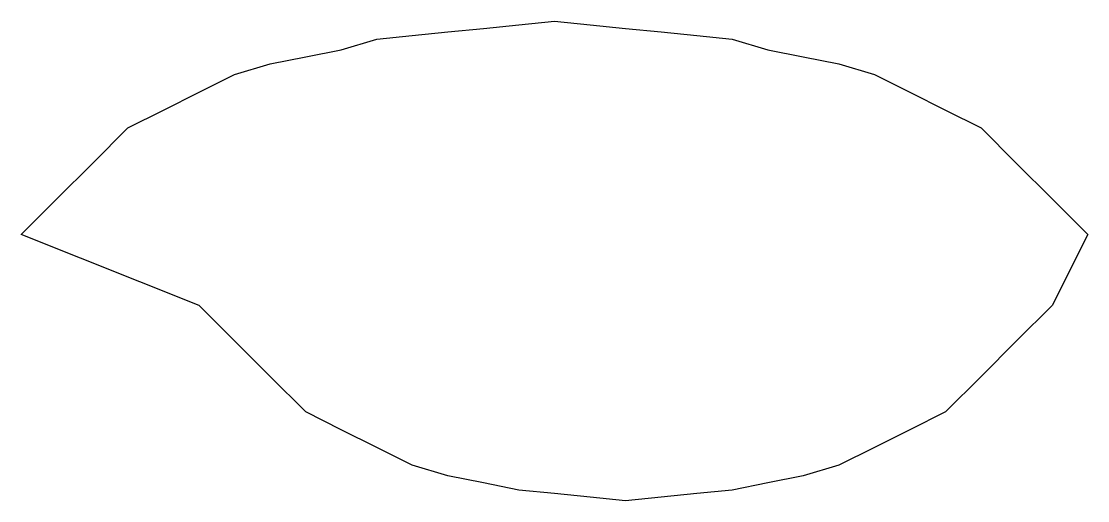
# Model space of a CAD drawing. Header units: millimetres. Extents: x -100 to 100, y -45 to 45.
import ezdxf

# ---------------------------------------------------------------- set-up
doc = ezdxf.new("R2010")
doc.units = ezdxf.units.MM

msp = doc.modelspace()

# ---------------------------------------------------------------- linework, layer by layer
at = {"layer": 'GEOMETRY'}
msp.add_lwpolyline([(-100, 5), (-93.333333, 11.666667), (-86.666667, 18.333333), (-80, 25), (-73.333333, 28.333333), (-66.666667, 31.666667), (-60, 35), (-53.333333, 37), (-46.666667, 38.333333), (-40, 39.666667), (-33.333333, 41.666667), (-26.666667, 42.333333), (-20, 43), (-13.333333, 43.666667), (-6.666667, 44.333333), (0, 45), (6.666667, 44.333333), (13.333333, 43.666667), (20, 43), (26.666667, 42.333333), (33.333333, 41.666667), (40, 39.666667), (46.666667, 38.333333), (53.333333, 37), (60, 35), (66.666667, 31.666667), (73.333333, 28.333333), (80, 25), (86.666667, 18.333333), (93.333333, 11.666667), (100, 5), (93.333333, -8.333333), (86.666667, -15), (80, -21.666667), (73.333333, -28.333333), (66.666667, -31.666667), (60, -35), (53.333333, -38.333333), (46.666667, -40.333333), (40, -41.666667), (33.333333, -43), (26.666667, -43.666667), (20, -44.333333), (13.333333, -45), (6.666667, -44.333333), (0, -43.666667), (-6.666667, -43), (-13.333333, -41.666667), (-20, -40.333333), (-26.666667, -38.333333), (-33.333333, -35), (-40, -31.666667), (-46.666667, -28.333333), (-53.333333, -21.666667), (-60, -15), (-66.666667, -8.333333)], close=True, dxfattribs=at)

doc.saveas('drawing.dxf')
